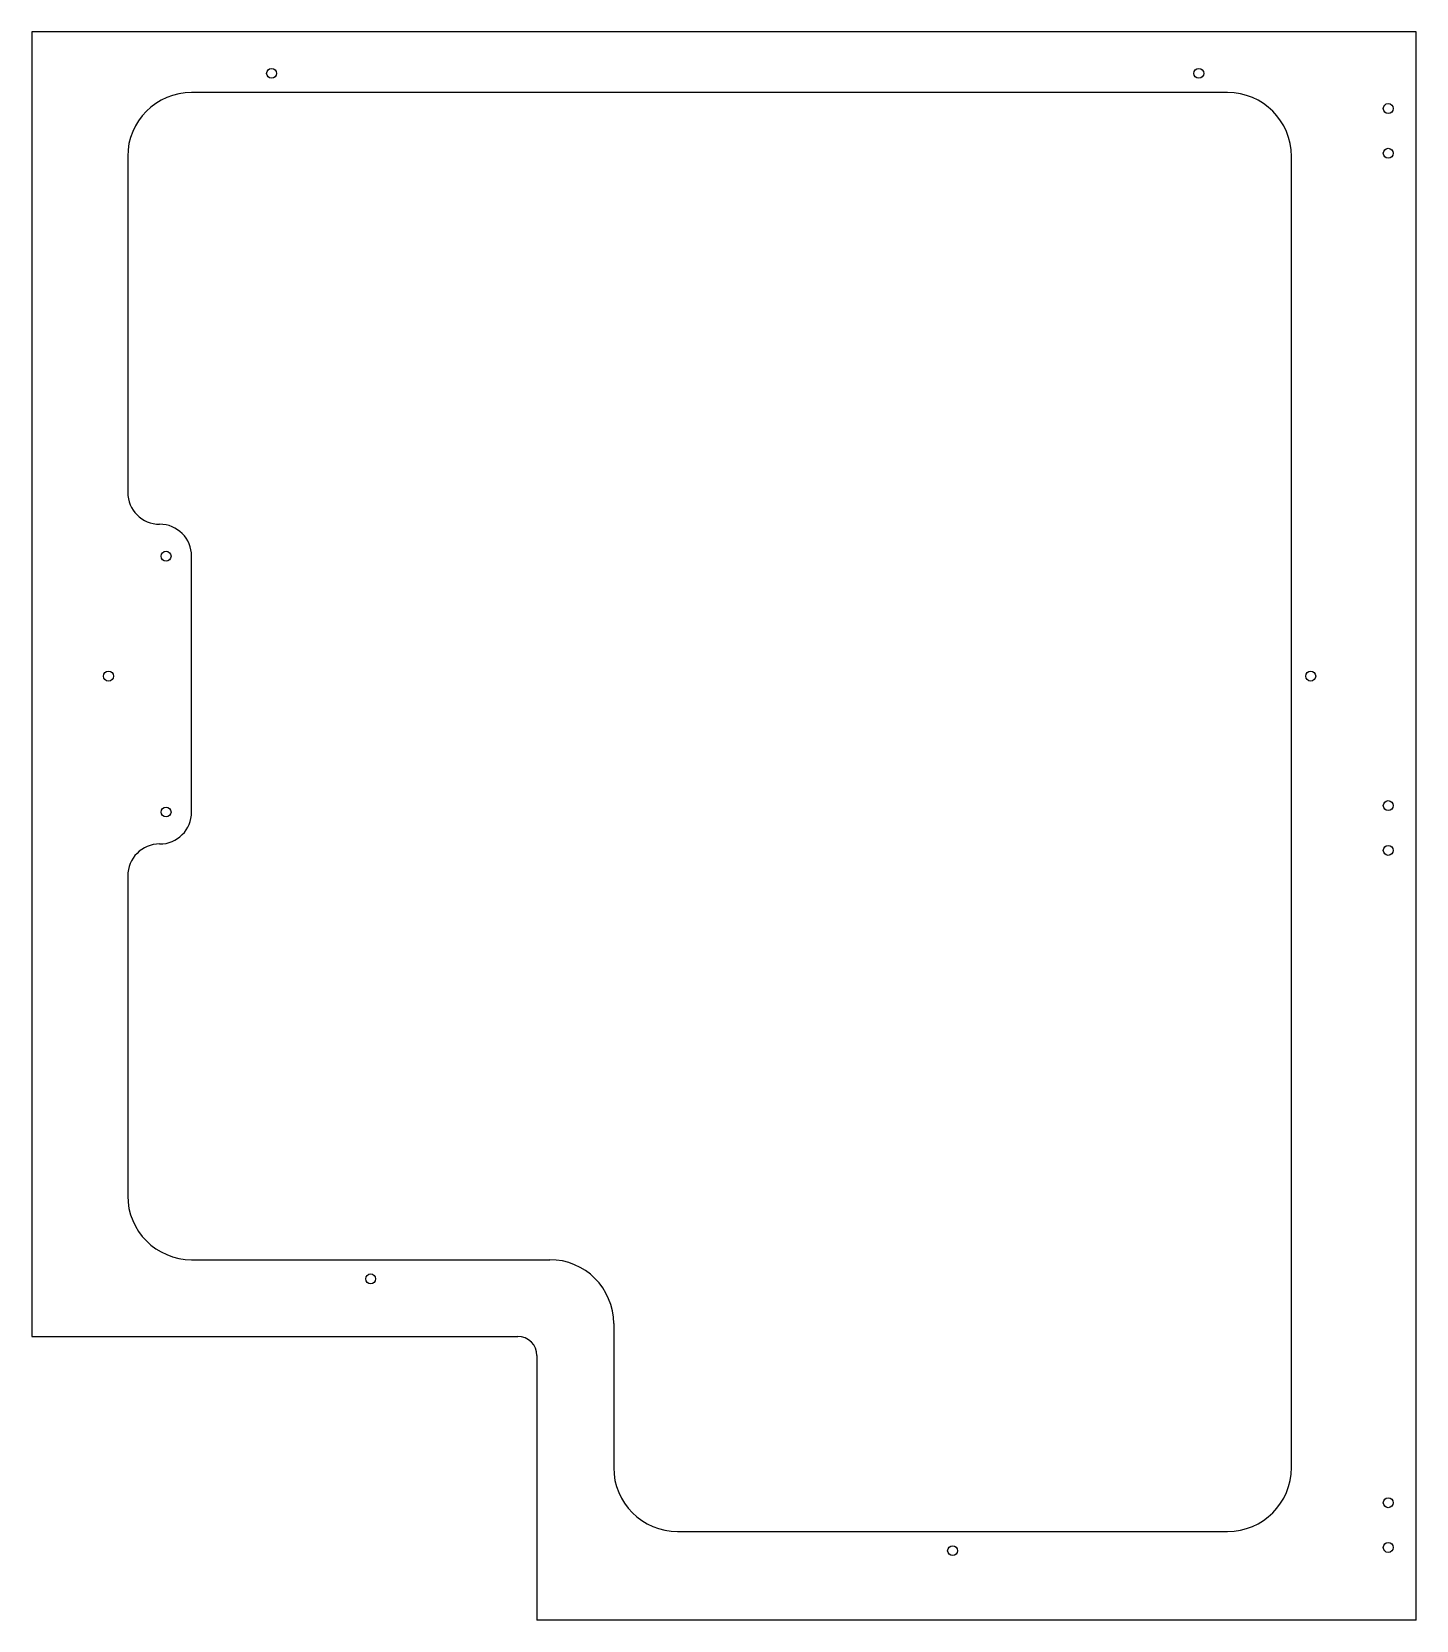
# Model space of a CAD drawing. Header units: millimetres. Extents: x 0 to 433, y -498 to -1.
import ezdxf

# ---------------------------------------------------------------- set-up
doc = ezdxf.new("R2010")
doc.units = ezdxf.units.MM

msp = doc.modelspace()

# ---------------------------------------------------------------- linework, layer by layer
at = {"color": 7, "linetype": 'Continuous', "lineweight": 25}
for p, q in [((0, -1), (0, -409)), ((433, -1), (0, -1)), ((433, -497.75), (433, -1)), ((374, -20), (50, -20)), ((30, -40), (30, -145)), ((394, -450), (394, -40)), ((50, -245), (50, -165)), ((30, -265), (30, -365)), ((50, -385), (162, -385)), ((182, -405), (182, -450)), ((0, -409), (152, -409)), ((158, -415), (158, -497.75)), ((202, -470), (374, -470)), ((433, -497.75), (158, -497.75))]:
    msp.add_line(p, q, dxfattribs=at)
at = {"color": 7, "linetype": 'Continuous'}
for p, q in [((374, -20), (50, -20)), ((30, -40), (30, -145)), ((394, -450), (394, -40)), ((50, -245), (50, -165)), ((30, -265), (30, -365)), ((50, -385), (162, -385)), ((182, -405), (182, -450)), ((202, -470), (374, -470))]:
    msp.add_line(p, q, dxfattribs=at)
at = {"color": 7, "linetype": 'Continuous', "lineweight": 25}
for centre in [(75, -14), (365, -14), (424.25, -25), (424.25, -39), (42, -165), (24, -202.5), (400, -202.5), (424.25, -243), (42, -245), (424.25, -257), (106, -391), (424.25, -461), (288, -476), (424.25, -475)]:
    msp.add_circle(centre, 1.55, dxfattribs=at)
at = {"color": 7, "linetype": 'Continuous'}
for centre in [(35, -169.49), (35, -240.51)]:
    msp.add_circle(centre, 0, dxfattribs=at)
for centre, radius, start, end in [((50, -40), 20, 90, 180), ((374, -40), 20, 0, 90), ((40, -145), 10, 180, 270), ((40, -165), 10, 0, 90), ((40, -245), 10, 270, 0), ((40, -265), 10, 90, 180), ((50, -365), 20, 180, 270), ((162, -405), 20, 0, 90), ((202, -450), 20, 180, 270), ((374, -450), 20, 270, 0)]:
    msp.add_arc(centre, radius, start, end, dxfattribs=at)
at = {"color": 7, "linetype": 'Continuous', "lineweight": 25}
for centre, radius, start, end in [((50, -40), 20, 90, 180), ((374, -40), 20, 0, 90), ((40, -145), 10, 180, 270), ((40, -165), 10, 0, 90), ((40, -245), 10, 270, 0), ((40, -265), 10, 90, 180), ((50, -365), 20, 180, 270), ((162, -405), 20, 0, 90), ((152, -415), 6, 0, 90), ((202, -450), 20, 180, 270), ((374, -450), 20, 270, 0)]:
    msp.add_arc(centre, radius, start, end, dxfattribs=at)

doc.saveas('drawing.dxf')
